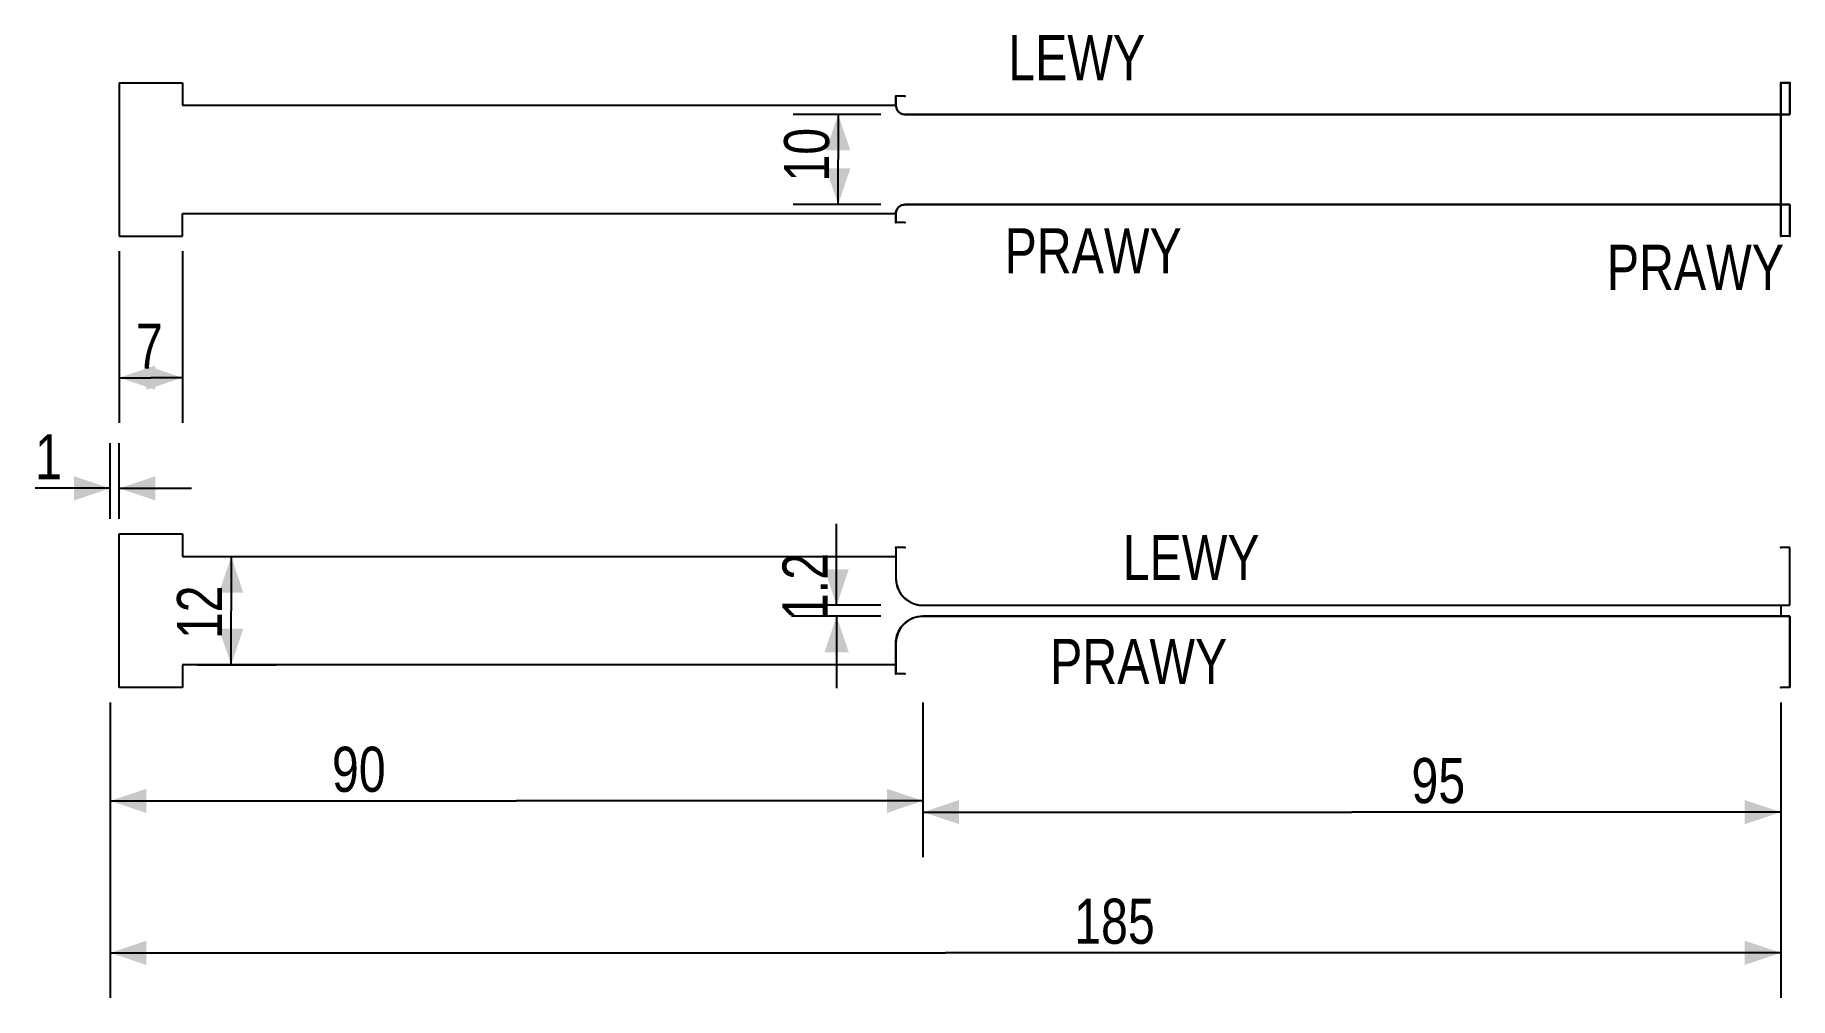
# Model space of a CAD drawing. Header units: millimetres. Extents: x -16 to 178, y -43 to 64.
import ezdxf

# ---------------------------------------------------------------- set-up
doc = ezdxf.new("R2010")
doc.units = ezdxf.units.MM
doc.layers.get('0').update_dxf_attribs({"color": 1, "linetype": 'CONTINUOUS'})
doc.layers.add('BEM', color=1, linetype='CONTINUOUS')
doc.layers.add('EndPoints', color=1, linetype='CONTINUOUS')

# ---------------------------------------------------------------- blocks, each defined once
blk = doc.blocks.new('GENSEC-Fig_002-00009-1673356598')
at = {"color": 6, "linetype": 'CONTINUOUS'}
for p, q in [((79.25, 44.66), (79.34, 44.75)), ((79.25, 44.66, 3), (79.34, 44.75, 3)), ((79.34, 44.75), (79.43, 44.82)), ((79.34, 44.75, 3), (79.43, 44.82, 3)), ((79.43, 44.82), (79.54, 44.89)), ((79.43, 44.82, 3), (79.54, 44.89, 3)), ((79.54, 44.89), (79.65, 44.94)), ((79.54, 44.89, 3), (79.65, 44.94, 3)), ((79.65, 44.94), (79.76, 44.97)), ((79.65, 44.94, 3), (79.76, 44.97, 3)), ((79.76, 44.97), (79.88, 44.99)), ((79.76, 44.97, 3), (79.88, 44.99, 3)), ((79.88, 44.99), (80, 45)), ((79.88, 44.99, 3), (80, 45, 3)), ((80, 45), (178, 45)), ((80, 45, 3), (178, 45, 3)), ((178, 45), (178, 41.5)), ((178, 45, 3), (178, 41.5, 3)), ((79, 44), (79.01, 44.12)), ((79, 44, 3), (79.01, 44.12, 3)), ((79, 43), (79, 44)), ((79, 43, 3), (79, 44, 3)), ((80, 43), (79, 43)), ((80, 43, 3), (79, 43, 3)), ((79.01, 44.12), (79.03, 44.24)), ((79.01, 44.12, 3), (79.03, 44.24, 3)), ((79.03, 44.24), (79.06, 44.35)), ((79.03, 44.24, 3), (79.06, 44.35, 3)), ((79.06, 44.35), (79.11, 44.46)), ((79.06, 44.35, 3), (79.11, 44.46, 3)), ((79.11, 44.46), (79.18, 44.57)), ((79.11, 44.46, 3), (79.18, 44.57, 3)), ((79.18, 44.57), (79.25, 44.66)), ((79.18, 44.57, 3), (79.25, 44.66, 3)), ((178, 41.5), (177, 41.5)), ((178, 41.5, 3), (177, 41.5, 3))]:
    blk.add_line(p, q, dxfattribs=at)
at = {"color": 3, "linetype": 'CONTINUOUS'}
for p, q in [((80, 45), (80, 45, 3)), ((178, 45), (178, 45, 3)), ((79, 44), (79, 44, 3)), ((79, 43), (79, 43, 3)), ((80, 43), (80, 43, 3)), ((177, 41.5), (177, 41.5, 3)), ((178, 41.5), (178, 41.5, 3))]:
    blk.add_line(p, q, dxfattribs=at)
blk = doc.blocks.new('GENSEC-Fig_004-00012-1673356693')
at = {"color": 6, "linetype": 'CONTINUOUS'}
for p, q in [((177, 41.5), (177, 58.5)), ((177, 41.5, 20), (177, 58.5, 20)), ((177, 58.5), (178, 58.5)), ((177, 58.5, 20), (178, 58.5, 20)), ((178, 41.5), (177, 41.5)), ((178, 41.5, 20), (177, 41.5, 20))]:
    blk.add_line(p, q, dxfattribs=at)
at = {"color": 3, "linetype": 'CONTINUOUS'}
for p, q in [((177, 58.5), (177, 58.5, 20)), ((178, 58.5), (178, 58.5, 20)), ((177, 41.5), (177, 41.5, 20)), ((178, 41.5), (178, 41.5, 20))]:
    blk.add_line(p, q, dxfattribs=at)
blk = doc.blocks.new('GENSEC-Fig_003-00006-1673356727')
at = {"color": 6, "linetype": 'CONTINUOUS'}
for p, q in [((178, 58.5), (177, 58.5)), ((178, 58.5, 3), (177, 58.5, 3)), ((178, 55), (178, 58.5)), ((178, 55, 3), (178, 58.5, 3)), ((80, 57), (79, 57)), ((80, 57, 3), (79, 57, 3)), ((79, 57), (79, 56)), ((79, 57, 3), (79, 56, 3)), ((79, 56), (79.01, 55.88)), ((79, 56, 3), (79.01, 55.88, 3)), ((79.01, 55.88), (79.03, 55.76)), ((79.01, 55.88, 3), (79.03, 55.76, 3)), ((79.03, 55.76), (79.06, 55.65)), ((79.03, 55.76, 3), (79.06, 55.65, 3)), ((79.06, 55.65), (79.11, 55.54)), ((79.06, 55.65, 3), (79.11, 55.54, 3)), ((79.11, 55.54), (79.18, 55.43)), ((79.11, 55.54, 3), (79.18, 55.43, 3)), ((79.18, 55.43), (79.25, 55.34)), ((79.18, 55.43, 3), (79.25, 55.34, 3)), ((79.25, 55.34), (79.34, 55.25)), ((79.25, 55.34, 3), (79.34, 55.25, 3)), ((79.34, 55.25), (79.43, 55.18)), ((79.34, 55.25, 3), (79.43, 55.18, 3)), ((79.43, 55.18), (79.54, 55.11)), ((79.43, 55.18, 3), (79.54, 55.11, 3)), ((79.54, 55.11), (79.65, 55.06)), ((79.54, 55.11, 3), (79.65, 55.06, 3)), ((79.65, 55.06), (79.76, 55.03)), ((79.65, 55.06, 3), (79.76, 55.03, 3)), ((79.76, 55.03), (79.88, 55.01)), ((79.76, 55.03, 3), (79.88, 55.01, 3)), ((79.88, 55.01), (80, 55)), ((79.88, 55.01, 3), (80, 55, 3)), ((80, 55), (178, 55)), ((80, 55, 3), (178, 55, 3))]:
    blk.add_line(p, q, dxfattribs=at)
at = {"color": 3, "linetype": 'CONTINUOUS'}
for p, q in [((177, 58.5), (177, 58.5, 3)), ((178, 58.5), (178, 58.5, 3)), ((79, 57), (79, 57, 3)), ((80, 57), (80, 57, 3)), ((79, 56), (79, 56, 3)), ((80, 55), (80, 55, 3)), ((178, 55), (178, 55, 3))]:
    blk.add_line(p, q, dxfattribs=at)
blk = doc.blocks.new('Fig_000')
at = {"color": 2, "linetype": 'CONTINUOUS'}
for p, q in [((186, -0.6), (90, -0.6)), ((186, -8.5), (186, -0.6)), ((87, -3.6), (87, -7))]:
    blk.add_line(p, q, dxfattribs=at)
blk.add_arc((90, -3.6), 3, 90, -180, dxfattribs=at)
at = {"color": 1, "linetype": 'CONTINUOUS'}
for p in [(87, -7), (88, -7)]:
    blk.add_point(p, dxfattribs=at)
at = {"layer": 'EndPoints', "color": 1, "linetype": 'CONTINUOUS'}
blk.add_point((185, -8.5), dxfattribs=at)
blk = doc.blocks.new('Fig_001')
at = {"color": 3, "linetype": 'CONTINUOUS'}
for p, q in [((87, 7), (87, 3.6)), ((186, 0.6), (186, 7)), ((90, 0.6), (186, 0.6))]:
    blk.add_line(p, q, dxfattribs=at)
blk.add_arc((90, 3.6), 3, 180, -90, dxfattribs=at)
at = {"color": 1, "linetype": 'CONTINUOUS'}
for p in [(87, 7), (88, 7)]:
    blk.add_point(p, dxfattribs=at)
at = {"layer": 'EndPoints', "color": 1, "linetype": 'CONTINUOUS'}
blk.add_point((185, 7), dxfattribs=at)
blk = doc.blocks.new('GENSEC-Fig_001-00006-1673375297')
at = {"color": 6, "linetype": 'CONTINUOUS'}
for p, q in [((80, 7), (79, 7)), ((80, 7, 76), (79, 7, 76)), ((79, 7), (79, 3.6)), ((79, 7, 76), (79, 3.6, 76)), ((178, 7), (177, 7)), ((178, 7, 76), (177, 7, 76)), ((178, 0.6), (178, 7)), ((178, 0.6, 76), (178, 7, 76)), ((79, 3.6), (79.01, 3.39)), ((79, 3.6, 76), (79.01, 3.39, 76)), ((79.01, 3.39), (79.03, 3.17)), ((79.01, 3.39, 76), (79.03, 3.17, 76)), ((79.03, 3.17), (79.07, 2.96)), ((79.03, 3.17, 76), (79.07, 2.96, 76)), ((79.07, 2.96), (79.12, 2.75)), ((79.07, 2.96, 76), (79.12, 2.75, 76)), ((79.12, 2.75), (79.19, 2.55)), ((79.12, 2.75, 76), (79.19, 2.55, 76)), ((79.19, 2.55), (79.27, 2.35)), ((79.19, 2.55, 76), (79.27, 2.35, 76)), ((79.27, 2.35), (79.37, 2.16)), ((79.27, 2.35, 76), (79.37, 2.16, 76)), ((79.37, 2.16), (79.48, 1.98)), ((79.37, 2.16, 76), (79.48, 1.98, 76)), ((79.48, 1.98), (79.6, 1.8)), ((79.48, 1.98, 76), (79.6, 1.8, 76)), ((79.6, 1.8), (79.73, 1.64)), ((79.6, 1.8, 76), (79.73, 1.64, 76)), ((79.73, 1.64), (79.88, 1.48)), ((79.73, 1.64, 76), (79.88, 1.48, 76)), ((79.88, 1.48), (80.04, 1.33)), ((79.88, 1.48, 76), (80.04, 1.33, 76)), ((80.04, 1.33), (80.2, 1.2)), ((80.04, 1.33, 76), (80.2, 1.2, 76)), ((80.2, 1.2), (80.38, 1.08)), ((80.2, 1.2, 76), (80.38, 1.08, 76)), ((80.38, 1.08), (80.56, 0.97)), ((80.38, 1.08, 76), (80.56, 0.97, 76)), ((80.56, 0.97), (80.75, 0.87)), ((80.56, 0.97, 76), (80.75, 0.87, 76)), ((80.75, 0.87), (80.95, 0.79)), ((80.75, 0.87, 76), (80.95, 0.79, 76)), ((80.95, 0.79), (81.15, 0.72)), ((80.95, 0.79, 76), (81.15, 0.72, 76)), ((81.15, 0.72), (81.36, 0.67)), ((81.15, 0.72, 76), (81.36, 0.67, 76)), ((81.36, 0.67), (81.57, 0.63)), ((81.36, 0.67, 76), (81.57, 0.63, 76)), ((81.57, 0.63), (81.79, 0.61)), ((81.57, 0.63, 76), (81.79, 0.61, 76)), ((81.79, 0.61), (82, 0.6)), ((81.79, 0.61, 76), (82, 0.6, 76)), ((82, 0.6), (178, 0.6)), ((82, 0.6, 76), (178, 0.6, 76))]:
    blk.add_line(p, q, dxfattribs=at)
at = {"color": 3, "linetype": 'CONTINUOUS'}
for p, q in [((79, 7), (79, 7, 76)), ((80, 7), (80, 7, 76)), ((177, 7), (177, 7, 76)), ((178, 7), (178, 7, 76)), ((79, 3.6), (79, 3.6, 76)), ((82, 0.6), (82, 0.6, 76)), ((178, 0.6), (178, 0.6, 76))]:
    blk.add_line(p, q, dxfattribs=at)
blk = doc.blocks.new('GENSEC-Fig_000-00003-1673375312')
at = {"color": 6, "linetype": 'CONTINUOUS'}
for p, q in [((79.48, -1.98), (79.6, -1.8)), ((79.48, -1.98, 76), (79.6, -1.8, 76)), ((79.6, -1.8), (79.73, -1.64)), ((79.6, -1.8, 76), (79.73, -1.64, 76)), ((79.73, -1.64), (79.88, -1.48)), ((79.73, -1.64, 76), (79.88, -1.48, 76)), ((79.88, -1.48), (80.04, -1.33)), ((79.88, -1.48, 76), (80.04, -1.33, 76)), ((80.04, -1.33), (80.2, -1.2)), ((80.04, -1.33, 76), (80.2, -1.2, 76)), ((80.2, -1.2), (80.38, -1.08)), ((80.2, -1.2, 76), (80.38, -1.08, 76)), ((80.38, -1.08), (80.56, -0.97)), ((80.38, -1.08, 76), (80.56, -0.97, 76)), ((80.56, -0.97), (80.75, -0.87)), ((80.56, -0.97, 76), (80.75, -0.87, 76)), ((80.75, -0.87), (80.95, -0.79)), ((80.75, -0.87, 76), (80.95, -0.79, 76)), ((80.95, -0.79), (81.15, -0.72)), ((80.95, -0.79, 76), (81.15, -0.72, 76)), ((81.15, -0.72), (81.36, -0.67)), ((81.15, -0.72, 76), (81.36, -0.67, 76)), ((81.36, -0.67), (81.57, -0.63)), ((81.36, -0.67, 76), (81.57, -0.63, 76)), ((81.57, -0.63), (81.79, -0.61)), ((81.57, -0.63, 76), (81.79, -0.61, 76)), ((81.79, -0.61), (82, -0.6)), ((81.79, -0.61, 76), (82, -0.6, 76)), ((82, -0.6), (178, -0.6)), ((82, -0.6, 76), (178, -0.6, 76)), ((178, -0.6), (178, -8.5)), ((178, -0.6, 76), (178, -8.5, 76)), ((79, -3.6), (79.01, -3.39)), ((79, -3.6, 76), (79.01, -3.39, 76)), ((79, -7), (79, -3.6)), ((79, -7, 76), (79, -3.6, 76)), ((79.01, -3.39), (79.03, -3.17)), ((79.01, -3.39, 76), (79.03, -3.17, 76)), ((79.03, -3.17), (79.07, -2.96)), ((79.03, -3.17, 76), (79.07, -2.96, 76)), ((79.07, -2.96), (79.12, -2.75)), ((79.07, -2.96, 76), (79.12, -2.75, 76)), ((79.12, -2.75), (79.19, -2.55)), ((79.12, -2.75, 76), (79.19, -2.55, 76)), ((79.19, -2.55), (79.27, -2.35)), ((79.19, -2.55, 76), (79.27, -2.35, 76)), ((79.27, -2.35), (79.37, -2.16)), ((79.27, -2.35, 76), (79.37, -2.16, 76)), ((79.37, -2.16), (79.48, -1.98)), ((79.37, -2.16, 76), (79.48, -1.98, 76)), ((80, -7), (79, -7)), ((80, -7, 76), (79, -7, 76)), ((178, -8.5), (177, -8.5)), ((178, -8.5, 76), (177, -8.5, 76))]:
    blk.add_line(p, q, dxfattribs=at)
at = {"color": 3, "linetype": 'CONTINUOUS'}
for p, q in [((82, -0.6), (82, -0.6, 76)), ((178, -0.6), (178, -0.6, 76)), ((79, -3.6), (79, -3.6, 76)), ((79, -7), (79, -7, 76)), ((80, -7), (80, -7, 76)), ((177, -8.5), (177, -8.5, 76)), ((178, -8.5), (178, -8.5, 76))]:
    blk.add_line(p, q, dxfattribs=at)
blk = doc.blocks.new('Fig_002')
at = {"color": 2, "linetype": 'CONTINUOUS'}
for p, q in [((186, 45), (88, 45)), ((186, 41.5), (186, 45)), ((87, 44), (87, 43))]:
    blk.add_line(p, q, dxfattribs=at)
blk.add_arc((88, 44), 1, 90, 180, dxfattribs=at)
at = {"color": 1, "linetype": 'CONTINUOUS'}
for p in [(87, 43), (88, 43)]:
    blk.add_point(p, dxfattribs=at)
at = {"layer": 'EndPoints', "color": 1, "linetype": 'CONTINUOUS'}
blk.add_point((185, 41.5), dxfattribs=at)
blk = doc.blocks.new('GENSEC-Fig_002-00009-1673375351')
at = {"color": 6, "linetype": 'CONTINUOUS'}
for p, q in [((79.25, 44.66), (79.34, 44.75)), ((79.25, 44.66, 76), (79.34, 44.75, 76)), ((79.34, 44.75), (79.43, 44.82)), ((79.34, 44.75, 76), (79.43, 44.82, 76)), ((79.43, 44.82), (79.54, 44.89)), ((79.43, 44.82, 76), (79.54, 44.89, 76)), ((79.54, 44.89), (79.65, 44.94)), ((79.54, 44.89, 76), (79.65, 44.94, 76)), ((79.65, 44.94), (79.76, 44.97)), ((79.65, 44.94, 76), (79.76, 44.97, 76)), ((79.76, 44.97), (79.88, 44.99)), ((79.76, 44.97, 76), (79.88, 44.99, 76)), ((79.88, 44.99), (80, 45)), ((79.88, 44.99, 76), (80, 45, 76)), ((80, 45), (178, 45)), ((80, 45, 76), (178, 45, 76)), ((178, 45), (178, 41.5)), ((178, 45, 76), (178, 41.5, 76)), ((79, 44), (79.01, 44.12)), ((79, 44, 76), (79.01, 44.12, 76)), ((79, 43), (79, 44)), ((79, 43, 76), (79, 44, 76)), ((80, 43), (79, 43)), ((80, 43, 76), (79, 43, 76)), ((79.01, 44.12), (79.03, 44.24)), ((79.01, 44.12, 76), (79.03, 44.24, 76)), ((79.03, 44.24), (79.06, 44.35)), ((79.03, 44.24, 76), (79.06, 44.35, 76)), ((79.06, 44.35), (79.11, 44.46)), ((79.06, 44.35, 76), (79.11, 44.46, 76)), ((79.11, 44.46), (79.18, 44.57)), ((79.11, 44.46, 76), (79.18, 44.57, 76)), ((79.18, 44.57), (79.25, 44.66)), ((79.18, 44.57, 76), (79.25, 44.66, 76)), ((178, 41.5), (177, 41.5)), ((178, 41.5, 76), (177, 41.5, 76))]:
    blk.add_line(p, q, dxfattribs=at)
at = {"color": 3, "linetype": 'CONTINUOUS'}
for p, q in [((80, 45), (80, 45, 76)), ((178, 45), (178, 45, 76)), ((79, 44), (79, 44, 76)), ((79, 43), (79, 43, 76)), ((80, 43), (80, 43, 76)), ((177, 41.5), (177, 41.5, 76)), ((178, 41.5), (178, 41.5, 76))]:
    blk.add_line(p, q, dxfattribs=at)
blk = doc.blocks.new('Fig_003')
at = {"color": 3, "linetype": 'CONTINUOUS'}
for p, q in [((186, 58.5), (186, 55)), ((87, 56), (87, 57)), ((186, 55), (88, 55))]:
    blk.add_line(p, q, dxfattribs=at)
blk.add_arc((88, 56), 1, 180, -90, dxfattribs=at)
at = {"color": 1, "linetype": 'CONTINUOUS'}
for p in [(87, 57), (88, 57)]:
    blk.add_point(p, dxfattribs=at)
at = {"layer": 'EndPoints', "color": 1, "linetype": 'CONTINUOUS'}
blk.add_point((185, 58.5), dxfattribs=at)
blk = doc.blocks.new('Fig_004')
at = {"color": 2, "linetype": 'CONTINUOUS'}
blk.add_line((185, 58.5), (185, 41.5), dxfattribs=at)
at = {"color": 1, "linetype": 'CONTINUOUS'}
for p in [(185, 41.5), (186, 41.5)]:
    blk.add_point(p, dxfattribs=at)
at = {"layer": 'EndPoints', "color": 1, "linetype": 'CONTINUOUS'}
blk.add_point((186, 58.5), dxfattribs=at)
blk = doc.blocks.new('GENSEC-Fig_004-00015-1673375409')
at = {"color": 6, "linetype": 'CONTINUOUS'}
for p, q in [((177, 41.5), (177, 58.5)), ((177, 41.5, 76), (177, 58.5, 76)), ((177, 58.5), (178, 58.5)), ((177, 58.5, 76), (178, 58.5, 76)), ((178, 41.5), (177, 41.5)), ((178, 41.5, 76), (177, 41.5, 76))]:
    blk.add_line(p, q, dxfattribs=at)
at = {"color": 3, "linetype": 'CONTINUOUS'}
for p, q in [((177, 58.5), (177, 58.5, 76)), ((178, 58.5), (178, 58.5, 76)), ((177, 41.5), (177, 41.5, 76)), ((178, 41.5), (178, 41.5, 76))]:
    blk.add_line(p, q, dxfattribs=at)
blk = doc.blocks.new('GENSEC-Fig_003-00012-1673417653')
at = {"color": 6, "linetype": 'CONTINUOUS'}
for p, q in [((178, 58.5), (177, 58.5)), ((178, 58.5, 76), (177, 58.5, 76)), ((178, 55), (178, 58.5)), ((178, 55, 76), (178, 58.5, 76)), ((80, 57), (79, 57)), ((80, 57, 76), (79, 57, 76)), ((79, 57), (79, 56)), ((79, 57, 76), (79, 56, 76)), ((79, 56), (79.01, 55.88)), ((79, 56, 76), (79.01, 55.88, 76)), ((79.01, 55.88), (79.03, 55.76)), ((79.01, 55.88, 76), (79.03, 55.76, 76)), ((79.03, 55.76), (79.06, 55.65)), ((79.03, 55.76, 76), (79.06, 55.65, 76)), ((79.06, 55.65), (79.11, 55.54)), ((79.06, 55.65, 76), (79.11, 55.54, 76)), ((79.11, 55.54), (79.18, 55.43)), ((79.11, 55.54, 76), (79.18, 55.43, 76)), ((79.18, 55.43), (79.25, 55.34)), ((79.18, 55.43, 76), (79.25, 55.34, 76)), ((79.25, 55.34), (79.34, 55.25)), ((79.25, 55.34, 76), (79.34, 55.25, 76)), ((79.34, 55.25), (79.43, 55.18)), ((79.34, 55.25, 76), (79.43, 55.18, 76)), ((79.43, 55.18), (79.54, 55.11)), ((79.43, 55.18, 76), (79.54, 55.11, 76)), ((79.54, 55.11), (79.65, 55.06)), ((79.54, 55.11, 76), (79.65, 55.06, 76)), ((79.65, 55.06), (79.76, 55.03)), ((79.65, 55.06, 76), (79.76, 55.03, 76)), ((79.76, 55.03), (79.88, 55.01)), ((79.76, 55.03, 76), (79.88, 55.01, 76)), ((79.88, 55.01), (80, 55)), ((79.88, 55.01, 76), (80, 55, 76)), ((80, 55), (178, 55)), ((80, 55, 76), (178, 55, 76))]:
    blk.add_line(p, q, dxfattribs=at)
at = {"color": 3, "linetype": 'CONTINUOUS'}
for p, q in [((177, 58.5), (177, 58.5, 76)), ((178, 58.5), (178, 58.5, 76)), ((79, 57), (79, 57, 76)), ((80, 57), (80, 57, 76)), ((79, 56), (79, 56, 76)), ((80, 55), (80, 55, 76)), ((178, 55), (178, 55, 76))]:
    blk.add_line(p, q, dxfattribs=at)

msp = doc.modelspace()

# ---------------------------------------------------------------- linework, layer by layer
at = {"color": 2, "linetype": 'CONTINUOUS'}
for p, q in [((-7, 58.5), (0, 58.5)), ((-7, 58.5), (-7, 41.5)), ((0, 58.5), (0, 56)), ((0, 56), (79, 56)), ((0, 41.5), (0, 44)), ((0, 44), (79, 44)), ((-7, 41.5), (0, 41.5)), ((-7, 8.5), (0, 8.5)), ((-7, -8.5), (-7, 8.5)), ((0, 8.5), (0, 6)), ((0, 6), (79, 6)), ((177, 0.6), (177, -0.6)), ((0, -6), (0, -8.5)), ((79, -6), (0, -6)), ((0, -8.5), (-7, -8.5))]:
    msp.add_line(p, q, dxfattribs=at)
at = {"layer": 'BEM', "color": 1, "linetype": 'CONTINUOUS'}
for p, q in [((77.33, 55), (67.61, 55)), ((72.61, 55), (72.61, 50)), ((72.61, 45), (72.61, 50)), ((77.33, 45), (67.61, 45)), ((-7, 39.83), (-7, 20.82)), ((0, 39.83), (0, 20.82)), ((-7, 25.82), (-3.5, 25.82)), ((0, 25.82), (-3.5, 25.82)), ((-8, 10.17), (-8, 18.56)), ((-7, 10.17), (-7, 18.56)), ((-8, 13.56), (-16.32, 13.56)), ((-7, 13.56), (1, 13.56)), ((72.44, 0.6), (72.44, 9.63)), ((1.67, 6), (10.39, 6)), ((5.39, 6), (5.39, 0)), ((77.33, 0.6), (67.44, 0.6)), ((5.39, -6), (5.39, 0)), ((77.33, -0.6), (67.44, -0.6)), ((72.44, -0.6), (72.44, -8.6)), ((1.67, -6), (10.39, -6)), ((-8, -10.17), (-8, -42.91)), ((-8, -10.17), (-8, -26.07)), ((82, -10.17), (82, -26.07)), ((82, -10.17), (82, -27.32)), ((177, -10.17), (177, -42.91)), ((177, -10.17), (177, -27.32)), ((-8, -21.07), (37, -21.07)), ((82, -21.07), (37, -21.07)), ((82, -22.32), (129.5, -22.32)), ((177, -22.32), (129.5, -22.32)), ((-8, -37.91), (84.5, -37.91)), ((177, -37.91), (84.5, -37.91))]:
    msp.add_line(p, q, dxfattribs=at)
for points in [[(72.61, 55), (73.95, 51), (71.27, 51)], [(72.61, 45), (71.27, 49), (73.95, 49)], [(-7, 25.82), (-3, 27.16), (-3, 24.48)], [(0, 25.82), (-4, 24.48), (-4, 27.16)], [(-8, 13.56), (-12, 12.22), (-12, 14.9)], [(-7, 13.56), (-3, 14.9), (-3, 12.22)], [(5.39, 6), (6.73, 2), (4.05, 2)], [(72.44, 0.6), (71.1, 4.6), (73.78, 4.6)], [(72.44, -0.6), (73.78, -4.6), (71.1, -4.6)], [(5.39, -6), (4.05, -2), (6.73, -2)], [(-8, -21.07), (-4, -19.73), (-4, -22.41)], [(82, -21.07), (78, -22.41), (78, -19.73)], [(82, -22.32), (86, -20.98), (86, -23.66)], [(177, -22.32), (173, -23.66), (173, -20.98)], [(-8, -37.91), (-4, -36.57), (-4, -39.25)], [(177, -37.91), (173, -39.25), (173, -36.57)]]:
    msp.add_solid(points, dxfattribs=at)

# ---------------------------------------------------------------- block references
for name, p in [('GENSEC-Fig_003-00006-1673356727', (0, 0)), ('Fig_003', (-8, 0)), ('GENSEC-Fig_003-00012-1673417653', (0, 0)), ('GENSEC-Fig_004-00012-1673356693', (0, 0)), ('Fig_004', (-8, 0)), ('GENSEC-Fig_004-00015-1673375409', (0, 0)), ('GENSEC-Fig_002-00009-1673356598', (0, 0)), ('Fig_002', (-8, 0)), ('GENSEC-Fig_002-00009-1673375351', (0, 0)), ('Fig_001', (-8, 0)), ('GENSEC-Fig_001-00006-1673375297', (0, 0)), ('Fig_000', (-8, 0)), ('GENSEC-Fig_000-00003-1673375312', (0, 0))]:
    msp.add_blockref(name, p)

# ---------------------------------------------------------------- texts
at = {"color": 2, "linetype": 'CONTINUOUS', "width": 0.8}
for s, p in [('LEWY', (91.44, 58.78)), ('PRAWY', (91.04, 37.38)), ('PRAWY', (157.73, 35.55)), ('LEWY', (104.12, 3.4)), ('PRAWY', (96.08, -8.12))]:
    msp.add_text(s, height=5, dxfattribs=at).set_placement(p)
at = {"layer": 'BEM', "color": 1, "linetype": 'CONTINUOUS', "width": 0.8}
for s, p in [('10', (71.61, 47.55)), ('1.2', (71.44, -1.04)), ('12', (4.39, -3.15))]:
    msp.add_text(s, height=5, rotation=90, dxfattribs=at).set_placement(p)
for s, p in [('7', (-5.15, 26.82)), ('1', (-16.32, 14.56)), ('90', (16.55, -20.07)), ('95', (136.09, -21.32)), ('185', (98.74, -36.91))]:
    msp.add_text(s, height=5, dxfattribs=at).set_placement(p)

doc.saveas('drawing.dxf')
